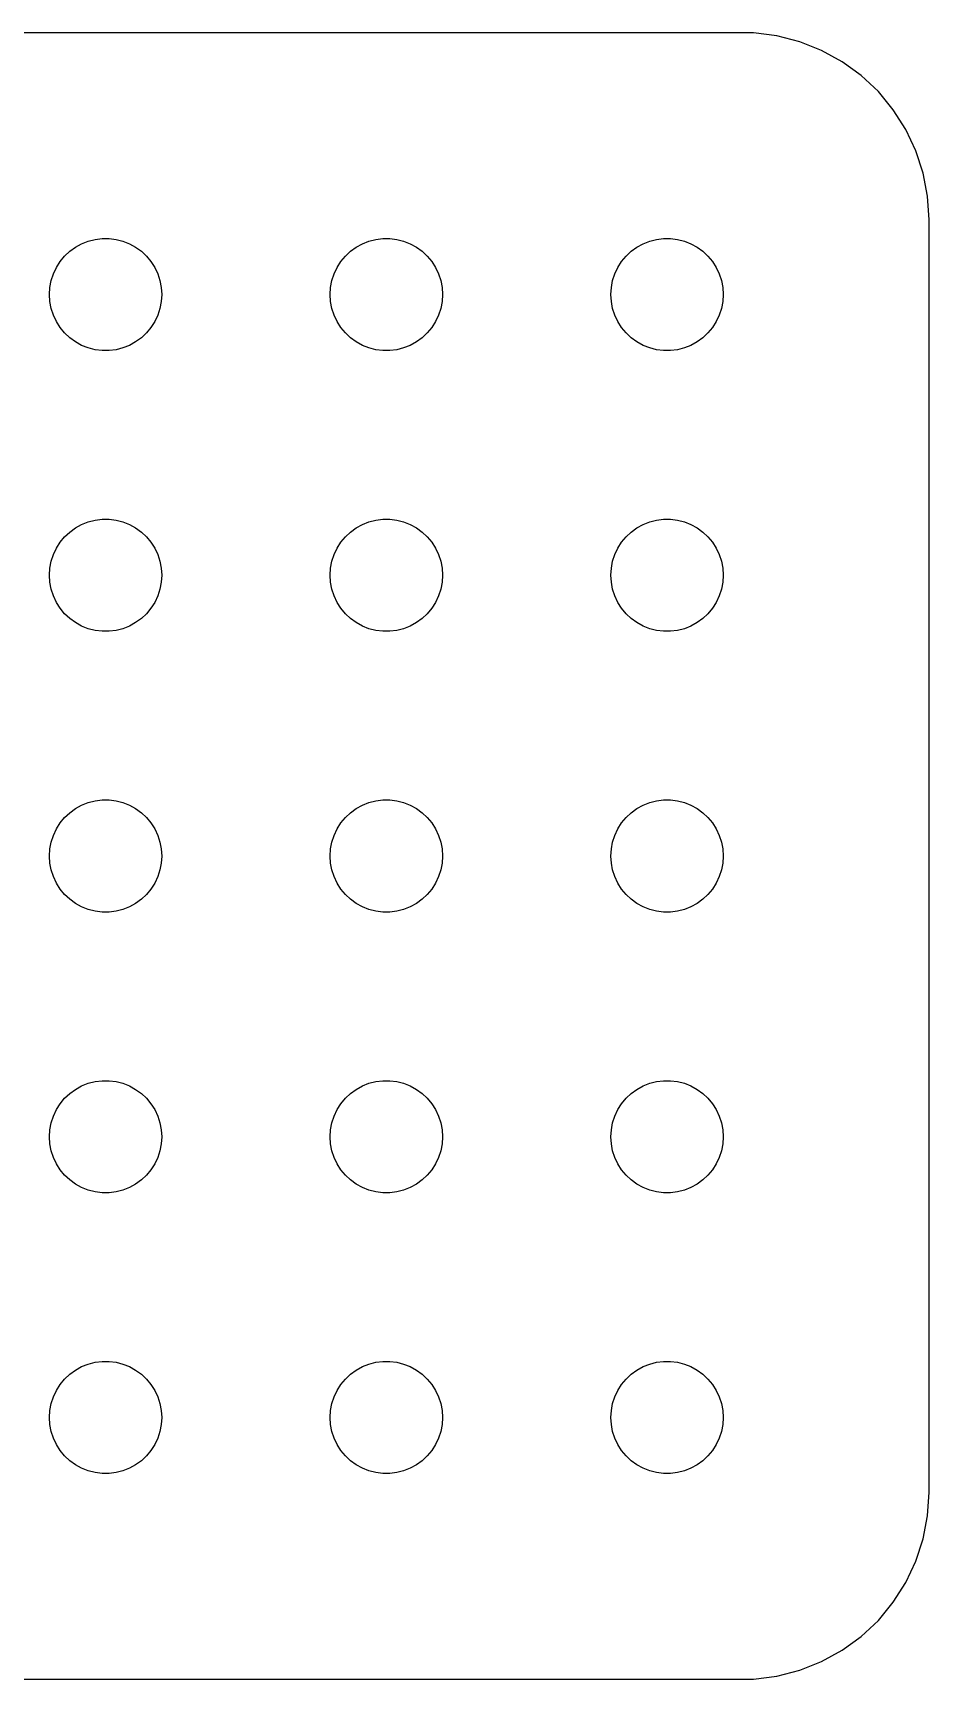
# Model space of a CAD drawing. Header units: metres. Extents: x -22 to 22, y 140 to 346.
# Drawn here: x -1.94 to 22, y 194.01 to 237.99 of the extents above; entities that cross this region are included whole.
import ezdxf

# ---------------------------------------------------------------- set-up
doc = ezdxf.new("R2010")
doc.units = ezdxf.units.M

msp = doc.modelspace()

# ---------------------------------------------------------------- linework, layer by layer
for p, q in [((17.3139, 237.99), (-17.3139, 237.99)), ((17.9369, 237.911), (17.3139, 237.99)), ((18.5451, 237.755), (17.9369, 237.911)), ((19.1289, 237.524), (18.5451, 237.755)), ((19.6791, 237.222), (19.1289, 237.524)), ((20.1871, 236.853), (19.6791, 237.222)), ((20.6448, 236.423), (20.1871, 236.853)), ((21.0451, 235.939), (20.6448, 236.423)), ((21.3815, 235.409), (21.0451, 235.939)), ((21.6489, 234.841), (21.3815, 235.409)), ((21.8429, 234.243), (21.6489, 234.841)), ((21.9606, 233.627), (21.8429, 234.243)), ((22, 233), (21.9606, 233.627)), ((22, 199), (22, 233)), ((-0.956131, 232.156), (-0.803726, 232.266)), ((-0.803726, 232.266), (-0.638657, 232.357)), ((-0.638657, 232.357), (-0.463516, 232.427)), ((-0.463516, 232.427), (-0.281067, 232.473)), ((-0.281067, 232.473), (-0.094177, 232.497)), ((-0.094177, 232.497), (0.094177, 232.497)), ((0.094177, 232.497), (0.281067, 232.473)), ((0.281067, 232.473), (0.463516, 232.427)), ((0.463516, 232.427), (0.638657, 232.357)), ((0.638657, 232.357), (0.803726, 232.266)), ((0.803726, 232.266), (0.956131, 232.156)), ((6.54385, 232.156), (6.69626, 232.266)), ((6.69626, 232.266), (6.86133, 232.357)), ((6.86133, 232.357), (7.03647, 232.427)), ((7.03647, 232.427), (7.21892, 232.473)), ((7.21892, 232.473), (7.40581, 232.497)), ((7.40581, 232.497), (7.59418, 232.497)), ((7.59418, 232.497), (7.78107, 232.473)), ((7.78107, 232.473), (7.96352, 232.427)), ((7.96352, 232.427), (8.13866, 232.357)), ((8.13866, 232.357), (8.30373, 232.266)), ((8.30373, 232.266), (8.45613, 232.156)), ((14.0439, 232.156), (14.1963, 232.266)), ((14.1963, 232.266), (14.3613, 232.357)), ((14.3613, 232.357), (14.5365, 232.427)), ((14.5365, 232.427), (14.7189, 232.473)), ((14.7189, 232.473), (14.9058, 232.497)), ((14.9058, 232.497), (15.0942, 232.497)), ((15.0942, 232.497), (15.2811, 232.473)), ((15.2811, 232.473), (15.4635, 232.427)), ((15.4635, 232.427), (15.6387, 232.357)), ((15.6387, 232.357), (15.8037, 232.266)), ((15.8037, 232.266), (15.9561, 232.156)), ((-1.31445, 231.723), (-1.21352, 231.882)), ((-1.21352, 231.882), (-1.09344, 232.027)), ((-1.09344, 232.027), (-0.956131, 232.156)), ((0.956131, 232.156), (1.09344, 232.027)), ((1.09344, 232.027), (1.21352, 231.882)), ((1.21352, 231.882), (1.31445, 231.723)), ((6.18553, 231.723), (6.28647, 231.882)), ((6.28647, 231.882), (6.40654, 232.027)), ((6.40654, 232.027), (6.54385, 232.156)), ((8.45613, 232.156), (8.59344, 232.027)), ((8.59344, 232.027), (8.71352, 231.882)), ((8.71352, 231.882), (8.81445, 231.723)), ((13.6855, 231.723), (13.7865, 231.882)), ((13.7865, 231.882), (13.9065, 232.027)), ((13.9065, 232.027), (14.0439, 232.156)), ((15.9561, 232.156), (16.0934, 232.027)), ((16.0934, 232.027), (16.2135, 231.882)), ((16.2135, 231.882), (16.3145, 231.723)), ((-1.48816, 231.188), (-1.45287, 231.373)), ((-1.45287, 231.373), (-1.39465, 231.552)), ((-1.39465, 231.552), (-1.31445, 231.723)), ((1.31445, 231.723), (1.39465, 231.552)), ((1.39465, 231.552), (1.45287, 231.373)), ((1.45287, 231.373), (1.48816, 231.188)), ((6.01183, 231.188), (6.04712, 231.373)), ((6.04712, 231.373), (6.10533, 231.552)), ((6.10533, 231.552), (6.18553, 231.723)), ((8.81445, 231.723), (8.89465, 231.552)), ((8.89465, 231.552), (8.95287, 231.373)), ((8.95287, 231.373), (8.98816, 231.188)), ((13.5118, 231.188), (13.5471, 231.373)), ((13.5471, 231.373), (13.6053, 231.552)), ((13.6053, 231.552), (13.6855, 231.723)), ((16.3145, 231.723), (16.3947, 231.552)), ((16.3947, 231.552), (16.4529, 231.373)), ((16.4529, 231.373), (16.4882, 231.188)), ((-1.5, 231), (-1.48816, 231.188)), ((-1.48816, 230.812), (-1.5, 231)), ((1.48816, 231.188), (1.5, 231)), ((1.5, 231), (1.48816, 230.812)), ((6, 231), (6.01183, 231.188)), ((6.01183, 230.812), (6, 231)), ((8.98816, 231.188), (9, 231)), ((9, 231), (8.98816, 230.812)), ((13.5, 231), (13.5118, 231.188)), ((13.5118, 230.812), (13.5, 231)), ((16.4882, 231.188), (16.5, 231)), ((16.5, 231), (16.4882, 230.812)), ((-1.45287, 230.627), (-1.48816, 230.812)), ((-1.39465, 230.448), (-1.45287, 230.627)), ((1.45287, 230.627), (1.39465, 230.448)), ((1.48816, 230.812), (1.45287, 230.627)), ((6.04712, 230.627), (6.01183, 230.812)), ((6.10533, 230.448), (6.04712, 230.627)), ((8.95287, 230.627), (8.89465, 230.448)), ((8.98816, 230.812), (8.95287, 230.627)), ((13.5471, 230.627), (13.5118, 230.812)), ((13.6053, 230.448), (13.5471, 230.627)), ((16.4529, 230.627), (16.3947, 230.448)), ((16.4882, 230.812), (16.4529, 230.627)), ((-1.31445, 230.277), (-1.39465, 230.448)), ((-1.21352, 230.118), (-1.31445, 230.277)), ((-1.09344, 229.973), (-1.21352, 230.118)), ((1.21352, 230.118), (1.09344, 229.973)), ((1.31445, 230.277), (1.21352, 230.118)), ((1.39465, 230.448), (1.31445, 230.277)), ((6.18553, 230.277), (6.10533, 230.448)), ((6.28647, 230.118), (6.18553, 230.277)), ((6.40654, 229.973), (6.28647, 230.118)), ((8.71352, 230.118), (8.59344, 229.973)), ((8.81445, 230.277), (8.71352, 230.118)), ((8.89465, 230.448), (8.81445, 230.277)), ((13.6855, 230.277), (13.6053, 230.448)), ((13.7865, 230.118), (13.6855, 230.277)), ((13.9065, 229.973), (13.7865, 230.118)), ((16.2135, 230.118), (16.0934, 229.973)), ((16.3145, 230.277), (16.2135, 230.118)), ((16.3947, 230.448), (16.3145, 230.277)), ((-0.956131, 229.844), (-1.09344, 229.973)), ((-0.803726, 229.734), (-0.956131, 229.844)), ((-0.638657, 229.643), (-0.803726, 229.734)), ((-0.463516, 229.573), (-0.638657, 229.643)), ((0.638657, 229.643), (0.463516, 229.573)), ((0.803726, 229.734), (0.638657, 229.643)), ((0.956131, 229.844), (0.803726, 229.734)), ((1.09344, 229.973), (0.956131, 229.844)), ((6.54385, 229.844), (6.40654, 229.973)), ((6.69626, 229.734), (6.54385, 229.844)), ((6.86133, 229.643), (6.69626, 229.734)), ((7.03647, 229.573), (6.86133, 229.643)), ((8.13866, 229.643), (7.96352, 229.573)), ((8.30373, 229.734), (8.13866, 229.643)), ((8.45613, 229.844), (8.30373, 229.734)), ((8.59344, 229.973), (8.45613, 229.844)), ((14.0439, 229.844), (13.9065, 229.973)), ((14.1963, 229.734), (14.0439, 229.844)), ((14.3613, 229.643), (14.1963, 229.734)), ((14.5365, 229.573), (14.3613, 229.643)), ((15.6387, 229.643), (15.4635, 229.573)), ((15.8037, 229.734), (15.6387, 229.643)), ((15.9561, 229.844), (15.8037, 229.734)), ((16.0934, 229.973), (15.9561, 229.844)), ((-0.281067, 229.527), (-0.463516, 229.573)), ((-0.094177, 229.503), (-0.281067, 229.527)), ((0.094177, 229.503), (-0.094177, 229.503)), ((0.281067, 229.527), (0.094177, 229.503)), ((0.463516, 229.573), (0.281067, 229.527)), ((7.21892, 229.527), (7.03647, 229.573)), ((7.40581, 229.503), (7.21892, 229.527)), ((7.59418, 229.503), (7.40581, 229.503)), ((7.78107, 229.527), (7.59418, 229.503)), ((7.96352, 229.573), (7.78107, 229.527)), ((14.7189, 229.527), (14.5365, 229.573)), ((14.9058, 229.503), (14.7189, 229.527)), ((15.0942, 229.503), (14.9058, 229.503)), ((15.2811, 229.527), (15.0942, 229.503)), ((15.4635, 229.573), (15.2811, 229.527)), ((-0.956131, 224.656), (-0.803726, 224.766)), ((-0.803726, 224.766), (-0.638657, 224.857)), ((-0.638657, 224.857), (-0.463516, 224.927)), ((-0.463516, 224.927), (-0.281067, 224.973)), ((-0.281067, 224.973), (-0.094177, 224.997)), ((-0.094177, 224.997), (0.094177, 224.997)), ((0.094177, 224.997), (0.281067, 224.973)), ((0.281067, 224.973), (0.463516, 224.927)), ((0.463516, 224.927), (0.638657, 224.857)), ((0.638657, 224.857), (0.803726, 224.766)), ((0.803726, 224.766), (0.956131, 224.656)), ((6.54385, 224.656), (6.69626, 224.766)), ((6.69626, 224.766), (6.86133, 224.857)), ((6.86133, 224.857), (7.03647, 224.927)), ((7.03647, 224.927), (7.21892, 224.973)), ((7.21892, 224.973), (7.40581, 224.997)), ((7.40581, 224.997), (7.59418, 224.997)), ((7.59418, 224.997), (7.78107, 224.973)), ((7.78107, 224.973), (7.96352, 224.927)), ((7.96352, 224.927), (8.13866, 224.857)), ((8.13866, 224.857), (8.30373, 224.766)), ((8.30373, 224.766), (8.45613, 224.656)), ((14.0439, 224.656), (14.1963, 224.766)), ((14.1963, 224.766), (14.3613, 224.857)), ((14.3613, 224.857), (14.5365, 224.927)), ((14.5365, 224.927), (14.7189, 224.973)), ((14.7189, 224.973), (14.9058, 224.997)), ((14.9058, 224.997), (15.0942, 224.997)), ((15.0942, 224.997), (15.2811, 224.973)), ((15.2811, 224.973), (15.4635, 224.927)), ((15.4635, 224.927), (15.6387, 224.857)), ((15.6387, 224.857), (15.8037, 224.766)), ((15.8037, 224.766), (15.9561, 224.656)), ((-1.31445, 224.223), (-1.21352, 224.382)), ((-1.21352, 224.382), (-1.09344, 224.527)), ((-1.09344, 224.527), (-0.956131, 224.656)), ((0.956131, 224.656), (1.09344, 224.527)), ((1.09344, 224.527), (1.21352, 224.382)), ((1.21352, 224.382), (1.31445, 224.223)), ((6.18553, 224.223), (6.28647, 224.382)), ((6.28647, 224.382), (6.40654, 224.527)), ((6.40654, 224.527), (6.54385, 224.656)), ((8.45613, 224.656), (8.59344, 224.527)), ((8.59344, 224.527), (8.71352, 224.382)), ((8.71352, 224.382), (8.81445, 224.223)), ((13.6855, 224.223), (13.7865, 224.382)), ((13.7865, 224.382), (13.9065, 224.527)), ((13.9065, 224.527), (14.0439, 224.656)), ((15.9561, 224.656), (16.0934, 224.527)), ((16.0934, 224.527), (16.2135, 224.382)), ((16.2135, 224.382), (16.3145, 224.223)), ((-1.48816, 223.688), (-1.45287, 223.873)), ((-1.45287, 223.873), (-1.39465, 224.052)), ((-1.39465, 224.052), (-1.31445, 224.223)), ((1.31445, 224.223), (1.39465, 224.052)), ((1.39465, 224.052), (1.45287, 223.873)), ((1.45287, 223.873), (1.48816, 223.688)), ((6.01183, 223.688), (6.04712, 223.873)), ((6.04712, 223.873), (6.10533, 224.052)), ((6.10533, 224.052), (6.18553, 224.223)), ((8.81445, 224.223), (8.89465, 224.052)), ((8.89465, 224.052), (8.95287, 223.873)), ((8.95287, 223.873), (8.98816, 223.688)), ((13.5118, 223.688), (13.5471, 223.873)), ((13.5471, 223.873), (13.6053, 224.052)), ((13.6053, 224.052), (13.6855, 224.223)), ((16.3145, 224.223), (16.3947, 224.052)), ((16.3947, 224.052), (16.4529, 223.873)), ((16.4529, 223.873), (16.4882, 223.688)), ((-1.5, 223.5), (-1.48816, 223.688)), ((-1.48816, 223.312), (-1.5, 223.5)), ((1.48816, 223.688), (1.5, 223.5)), ((1.5, 223.5), (1.48816, 223.312)), ((6, 223.5), (6.01183, 223.688)), ((6.01183, 223.312), (6, 223.5)), ((8.98816, 223.688), (9, 223.5)), ((9, 223.5), (8.98816, 223.312)), ((13.5, 223.5), (13.5118, 223.688)), ((13.5118, 223.312), (13.5, 223.5)), ((16.4882, 223.688), (16.5, 223.5)), ((16.5, 223.5), (16.4882, 223.312)), ((-1.45287, 223.127), (-1.48816, 223.312)), ((-1.39465, 222.948), (-1.45287, 223.127)), ((1.45287, 223.127), (1.39465, 222.948)), ((1.48816, 223.312), (1.45287, 223.127)), ((6.04712, 223.127), (6.01183, 223.312)), ((6.10533, 222.948), (6.04712, 223.127)), ((8.95287, 223.127), (8.89465, 222.948)), ((8.98816, 223.312), (8.95287, 223.127)), ((13.5471, 223.127), (13.5118, 223.312)), ((13.6053, 222.948), (13.5471, 223.127)), ((16.4529, 223.127), (16.3947, 222.948)), ((16.4882, 223.312), (16.4529, 223.127)), ((-1.31445, 222.777), (-1.39465, 222.948)), ((-1.21352, 222.618), (-1.31445, 222.777)), ((-1.09344, 222.473), (-1.21352, 222.618)), ((1.21352, 222.618), (1.09344, 222.473)), ((1.31445, 222.777), (1.21352, 222.618)), ((1.39465, 222.948), (1.31445, 222.777)), ((6.18553, 222.777), (6.10533, 222.948)), ((6.28647, 222.618), (6.18553, 222.777)), ((6.40654, 222.473), (6.28647, 222.618)), ((8.71352, 222.618), (8.59344, 222.473)), ((8.81445, 222.777), (8.71352, 222.618)), ((8.89465, 222.948), (8.81445, 222.777)), ((13.6855, 222.777), (13.6053, 222.948)), ((13.7865, 222.618), (13.6855, 222.777)), ((13.9065, 222.473), (13.7865, 222.618)), ((16.2135, 222.618), (16.0934, 222.473)), ((16.3145, 222.777), (16.2135, 222.618)), ((16.3947, 222.948), (16.3145, 222.777)), ((-0.956131, 222.344), (-1.09344, 222.473)), ((-0.803726, 222.234), (-0.956131, 222.344)), ((-0.638657, 222.143), (-0.803726, 222.234)), ((-0.463516, 222.073), (-0.638657, 222.143)), ((0.638657, 222.143), (0.463516, 222.073)), ((0.803726, 222.234), (0.638657, 222.143)), ((0.956131, 222.344), (0.803726, 222.234)), ((1.09344, 222.473), (0.956131, 222.344)), ((6.54385, 222.344), (6.40654, 222.473)), ((6.69626, 222.234), (6.54385, 222.344)), ((6.86133, 222.143), (6.69626, 222.234)), ((7.03647, 222.073), (6.86133, 222.143)), ((8.13866, 222.143), (7.96352, 222.073)), ((8.30373, 222.234), (8.13866, 222.143)), ((8.45613, 222.344), (8.30373, 222.234)), ((8.59344, 222.473), (8.45613, 222.344)), ((14.0439, 222.344), (13.9065, 222.473)), ((14.1963, 222.234), (14.0439, 222.344)), ((14.3613, 222.143), (14.1963, 222.234)), ((14.5365, 222.073), (14.3613, 222.143)), ((15.6387, 222.143), (15.4635, 222.073)), ((15.8037, 222.234), (15.6387, 222.143)), ((15.9561, 222.344), (15.8037, 222.234)), ((16.0934, 222.473), (15.9561, 222.344)), ((-0.281067, 222.027), (-0.463516, 222.073)), ((-0.094177, 222.003), (-0.281067, 222.027)), ((0.094177, 222.003), (-0.094177, 222.003)), ((0.281067, 222.027), (0.094177, 222.003)), ((0.463516, 222.073), (0.281067, 222.027)), ((7.21892, 222.027), (7.03647, 222.073)), ((7.40581, 222.003), (7.21892, 222.027)), ((7.59418, 222.003), (7.40581, 222.003)), ((7.78107, 222.027), (7.59418, 222.003)), ((7.96352, 222.073), (7.78107, 222.027)), ((14.7189, 222.027), (14.5365, 222.073)), ((14.9058, 222.003), (14.7189, 222.027)), ((15.0942, 222.003), (14.9058, 222.003)), ((15.2811, 222.027), (15.0942, 222.003)), ((15.4635, 222.073), (15.2811, 222.027)), ((-0.956131, 217.156), (-0.803726, 217.266)), ((-0.803726, 217.266), (-0.638657, 217.357)), ((-0.638657, 217.357), (-0.463516, 217.427)), ((-0.463516, 217.427), (-0.281067, 217.473)), ((-0.281067, 217.473), (-0.094177, 217.497)), ((-0.094177, 217.497), (0.094177, 217.497)), ((0.094177, 217.497), (0.281067, 217.473)), ((0.281067, 217.473), (0.463516, 217.427)), ((0.463516, 217.427), (0.638657, 217.357)), ((0.638657, 217.357), (0.803726, 217.266)), ((0.803726, 217.266), (0.956131, 217.156)), ((6.54385, 217.156), (6.69626, 217.266)), ((6.69626, 217.266), (6.86133, 217.357)), ((6.86133, 217.357), (7.03647, 217.427)), ((7.03647, 217.427), (7.21892, 217.473)), ((7.21892, 217.473), (7.40581, 217.497)), ((7.40581, 217.497), (7.59418, 217.497)), ((7.59418, 217.497), (7.78107, 217.473)), ((7.78107, 217.473), (7.96352, 217.427)), ((7.96352, 217.427), (8.13866, 217.357)), ((8.13866, 217.357), (8.30373, 217.266)), ((8.30373, 217.266), (8.45613, 217.156)), ((14.0439, 217.156), (14.1963, 217.266)), ((14.1963, 217.266), (14.3613, 217.357)), ((14.3613, 217.357), (14.5365, 217.427)), ((14.5365, 217.427), (14.7189, 217.473)), ((14.7189, 217.473), (14.9058, 217.497)), ((14.9058, 217.497), (15.0942, 217.497)), ((15.0942, 217.497), (15.2811, 217.473)), ((15.2811, 217.473), (15.4635, 217.427)), ((15.4635, 217.427), (15.6387, 217.357)), ((15.6387, 217.357), (15.8037, 217.266)), ((15.8037, 217.266), (15.9561, 217.156)), ((-1.31445, 216.723), (-1.21352, 216.882)), ((-1.21352, 216.882), (-1.09344, 217.027)), ((-1.09344, 217.027), (-0.956131, 217.156)), ((0.956131, 217.156), (1.09344, 217.027)), ((1.09344, 217.027), (1.21352, 216.882)), ((1.21352, 216.882), (1.31445, 216.723)), ((6.18553, 216.723), (6.28647, 216.882)), ((6.28647, 216.882), (6.40654, 217.027)), ((6.40654, 217.027), (6.54385, 217.156)), ((8.45613, 217.156), (8.59344, 217.027)), ((8.59344, 217.027), (8.71352, 216.882)), ((8.71352, 216.882), (8.81445, 216.723)), ((13.6855, 216.723), (13.7865, 216.882)), ((13.7865, 216.882), (13.9065, 217.027)), ((13.9065, 217.027), (14.0439, 217.156)), ((15.9561, 217.156), (16.0934, 217.027)), ((16.0934, 217.027), (16.2135, 216.882)), ((16.2135, 216.882), (16.3145, 216.723)), ((-1.45287, 216.373), (-1.39465, 216.552)), ((-1.39465, 216.552), (-1.31445, 216.723)), ((1.31445, 216.723), (1.39465, 216.552)), ((1.39465, 216.552), (1.45287, 216.373)), ((6.04712, 216.373), (6.10533, 216.552)), ((6.10533, 216.552), (6.18553, 216.723)), ((8.81445, 216.723), (8.89465, 216.552)), ((8.89465, 216.552), (8.95287, 216.373)), ((13.5471, 216.373), (13.6053, 216.552)), ((13.6053, 216.552), (13.6855, 216.723)), ((16.3145, 216.723), (16.3947, 216.552)), ((16.3947, 216.552), (16.4529, 216.373)), ((-1.5, 216), (-1.48816, 216.188)), ((-1.48816, 215.812), (-1.5, 216)), ((-1.48816, 216.188), (-1.45287, 216.373)), ((1.45287, 216.373), (1.48816, 216.188)), ((1.48816, 216.188), (1.5, 216)), ((1.5, 216), (1.48816, 215.812)), ((6, 216), (6.01183, 216.188)), ((6.01183, 215.812), (6, 216)), ((6.01183, 216.188), (6.04712, 216.373)), ((8.95287, 216.373), (8.98816, 216.188)), ((8.98816, 216.188), (9, 216)), ((9, 216), (8.98816, 215.812)), ((13.5, 216), (13.5118, 216.188)), ((13.5118, 215.812), (13.5, 216)), ((13.5118, 216.188), (13.5471, 216.373)), ((16.4529, 216.373), (16.4882, 216.188)), ((16.4882, 216.188), (16.5, 216)), ((16.5, 216), (16.4882, 215.812)), ((-1.45287, 215.627), (-1.48816, 215.812)), ((-1.39465, 215.448), (-1.45287, 215.627)), ((1.45287, 215.627), (1.39465, 215.448)), ((1.48816, 215.812), (1.45287, 215.627)), ((6.04712, 215.627), (6.01183, 215.812)), ((6.10533, 215.448), (6.04712, 215.627)), ((8.95287, 215.627), (8.89465, 215.448)), ((8.98816, 215.812), (8.95287, 215.627)), ((13.5471, 215.627), (13.5118, 215.812)), ((13.6053, 215.448), (13.5471, 215.627)), ((16.4529, 215.627), (16.3947, 215.448)), ((16.4882, 215.812), (16.4529, 215.627)), ((-1.31445, 215.277), (-1.39465, 215.448)), ((-1.21352, 215.118), (-1.31445, 215.277)), ((-1.09344, 214.973), (-1.21352, 215.118)), ((1.21352, 215.118), (1.09344, 214.973)), ((1.31445, 215.277), (1.21352, 215.118)), ((1.39465, 215.448), (1.31445, 215.277)), ((6.18553, 215.277), (6.10533, 215.448)), ((6.28647, 215.118), (6.18553, 215.277)), ((6.40654, 214.973), (6.28647, 215.118)), ((8.71352, 215.118), (8.59344, 214.973)), ((8.81445, 215.277), (8.71352, 215.118)), ((8.89465, 215.448), (8.81445, 215.277)), ((13.6855, 215.277), (13.6053, 215.448)), ((13.7865, 215.118), (13.6855, 215.277)), ((13.9065, 214.973), (13.7865, 215.118)), ((16.2135, 215.118), (16.0934, 214.973)), ((16.3145, 215.277), (16.2135, 215.118)), ((16.3947, 215.448), (16.3145, 215.277)), ((-0.956131, 214.844), (-1.09344, 214.973)), ((-0.803726, 214.734), (-0.956131, 214.844)), ((-0.638657, 214.643), (-0.803726, 214.734)), ((-0.463516, 214.573), (-0.638657, 214.643)), ((0.638657, 214.643), (0.463516, 214.573)), ((0.803726, 214.734), (0.638657, 214.643)), ((0.956131, 214.844), (0.803726, 214.734)), ((1.09344, 214.973), (0.956131, 214.844)), ((6.54385, 214.844), (6.40654, 214.973)), ((6.69626, 214.734), (6.54385, 214.844)), ((6.86133, 214.643), (6.69626, 214.734)), ((7.03647, 214.573), (6.86133, 214.643)), ((8.13866, 214.643), (7.96352, 214.573)), ((8.30373, 214.734), (8.13866, 214.643)), ((8.45613, 214.844), (8.30373, 214.734)), ((8.59344, 214.973), (8.45613, 214.844)), ((14.0439, 214.844), (13.9065, 214.973)), ((14.1963, 214.734), (14.0439, 214.844)), ((14.3613, 214.643), (14.1963, 214.734)), ((14.5365, 214.573), (14.3613, 214.643)), ((15.6387, 214.643), (15.4635, 214.573)), ((15.8037, 214.734), (15.6387, 214.643)), ((15.9561, 214.844), (15.8037, 214.734)), ((16.0934, 214.973), (15.9561, 214.844)), ((-0.281067, 214.527), (-0.463516, 214.573)), ((-0.094177, 214.503), (-0.281067, 214.527)), ((0.094177, 214.503), (-0.094177, 214.503)), ((0.281067, 214.527), (0.094177, 214.503)), ((0.463516, 214.573), (0.281067, 214.527)), ((7.21892, 214.527), (7.03647, 214.573)), ((7.40581, 214.503), (7.21892, 214.527)), ((7.59418, 214.503), (7.40581, 214.503)), ((7.78107, 214.527), (7.59418, 214.503)), ((7.96352, 214.573), (7.78107, 214.527)), ((14.7189, 214.527), (14.5365, 214.573)), ((14.9058, 214.503), (14.7189, 214.527)), ((15.0942, 214.503), (14.9058, 214.503)), ((15.2811, 214.527), (15.0942, 214.503)), ((15.4635, 214.573), (15.2811, 214.527)), ((-0.803726, 209.766), (-0.638657, 209.857)), ((-0.638657, 209.857), (-0.463516, 209.927)), ((-0.463516, 209.927), (-0.281067, 209.973)), ((-0.281067, 209.973), (-0.094177, 209.997)), ((-0.094177, 209.997), (0.094177, 209.997)), ((0.094177, 209.997), (0.281067, 209.973)), ((0.281067, 209.973), (0.463516, 209.927)), ((0.463516, 209.927), (0.638657, 209.857)), ((0.638657, 209.857), (0.803726, 209.766)), ((6.69626, 209.766), (6.86133, 209.857)), ((6.86133, 209.857), (7.03647, 209.927)), ((7.03647, 209.927), (7.21892, 209.973)), ((7.21892, 209.973), (7.40581, 209.997)), ((7.40581, 209.997), (7.59418, 209.997)), ((7.59418, 209.997), (7.78107, 209.973)), ((7.78107, 209.973), (7.96352, 209.927)), ((7.96352, 209.927), (8.13866, 209.857)), ((8.13866, 209.857), (8.30373, 209.766)), ((14.1963, 209.766), (14.3613, 209.857)), ((14.3613, 209.857), (14.5365, 209.927)), ((14.5365, 209.927), (14.7189, 209.973)), ((14.7189, 209.973), (14.9058, 209.997)), ((14.9058, 209.997), (15.0942, 209.997)), ((15.0942, 209.997), (15.2811, 209.973)), ((15.2811, 209.973), (15.4635, 209.927)), ((15.4635, 209.927), (15.6387, 209.857)), ((15.6387, 209.857), (15.8037, 209.766)), ((-1.31445, 209.223), (-1.21352, 209.382)), ((-1.21352, 209.382), (-1.09344, 209.527)), ((-1.09344, 209.527), (-0.956131, 209.656)), ((-0.956131, 209.656), (-0.803726, 209.766)), ((0.803726, 209.766), (0.956131, 209.656)), ((0.956131, 209.656), (1.09344, 209.527)), ((1.09344, 209.527), (1.21352, 209.382)), ((1.21352, 209.382), (1.31445, 209.223)), ((6.18553, 209.223), (6.28647, 209.382)), ((6.28647, 209.382), (6.40654, 209.527)), ((6.40654, 209.527), (6.54385, 209.656)), ((6.54385, 209.656), (6.69626, 209.766)), ((8.30373, 209.766), (8.45613, 209.656)), ((8.45613, 209.656), (8.59344, 209.527)), ((8.59344, 209.527), (8.71352, 209.382)), ((8.71352, 209.382), (8.81445, 209.223)), ((13.6855, 209.223), (13.7865, 209.382)), ((13.7865, 209.382), (13.9065, 209.527)), ((13.9065, 209.527), (14.0439, 209.656)), ((14.0439, 209.656), (14.1963, 209.766)), ((15.8037, 209.766), (15.9561, 209.656)), ((15.9561, 209.656), (16.0934, 209.527)), ((16.0934, 209.527), (16.2135, 209.382)), ((16.2135, 209.382), (16.3145, 209.223)), ((-1.45287, 208.873), (-1.39465, 209.052)), ((-1.39465, 209.052), (-1.31445, 209.223)), ((1.31445, 209.223), (1.39465, 209.052)), ((1.39465, 209.052), (1.45287, 208.873)), ((6.04712, 208.873), (6.10533, 209.052)), ((6.10533, 209.052), (6.18553, 209.223)), ((8.81445, 209.223), (8.89465, 209.052)), ((8.89465, 209.052), (8.95287, 208.873)), ((13.5471, 208.873), (13.6053, 209.052)), ((13.6053, 209.052), (13.6855, 209.223)), ((16.3145, 209.223), (16.3947, 209.052)), ((16.3947, 209.052), (16.4529, 208.873)), ((-1.5, 208.5), (-1.48816, 208.688)), ((-1.48816, 208.312), (-1.5, 208.5)), ((-1.48816, 208.688), (-1.45287, 208.873)), ((1.45287, 208.873), (1.48816, 208.688)), ((1.48816, 208.688), (1.5, 208.5)), ((1.5, 208.5), (1.48816, 208.312)), ((6, 208.5), (6.01183, 208.688)), ((6.01183, 208.312), (6, 208.5)), ((6.01183, 208.688), (6.04712, 208.873)), ((8.95287, 208.873), (8.98816, 208.688)), ((8.98816, 208.688), (9, 208.5)), ((9, 208.5), (8.98816, 208.312)), ((13.5, 208.5), (13.5118, 208.688)), ((13.5118, 208.312), (13.5, 208.5)), ((13.5118, 208.688), (13.5471, 208.873)), ((16.4529, 208.873), (16.4882, 208.688)), ((16.4882, 208.688), (16.5, 208.5)), ((16.5, 208.5), (16.4882, 208.312)), ((-1.45287, 208.127), (-1.48816, 208.312)), ((-1.39465, 207.948), (-1.45287, 208.127)), ((1.45287, 208.127), (1.39465, 207.948)), ((1.48816, 208.312), (1.45287, 208.127)), ((6.04712, 208.127), (6.01183, 208.312)), ((6.10533, 207.948), (6.04712, 208.127)), ((8.95287, 208.127), (8.89465, 207.948)), ((8.98816, 208.312), (8.95287, 208.127)), ((13.5471, 208.127), (13.5118, 208.312)), ((13.6053, 207.948), (13.5471, 208.127)), ((16.4529, 208.127), (16.3947, 207.948)), ((16.4882, 208.312), (16.4529, 208.127)), ((-1.31445, 207.777), (-1.39465, 207.948)), ((-1.21352, 207.618), (-1.31445, 207.777)), ((-1.09344, 207.473), (-1.21352, 207.618)), ((1.21352, 207.618), (1.09344, 207.473)), ((1.31445, 207.777), (1.21352, 207.618)), ((1.39465, 207.948), (1.31445, 207.777)), ((6.18553, 207.777), (6.10533, 207.948)), ((6.28647, 207.618), (6.18553, 207.777)), ((6.40654, 207.473), (6.28647, 207.618)), ((8.71352, 207.618), (8.59344, 207.473)), ((8.81445, 207.777), (8.71352, 207.618)), ((8.89465, 207.948), (8.81445, 207.777)), ((13.6855, 207.777), (13.6053, 207.948)), ((13.7865, 207.618), (13.6855, 207.777)), ((13.9065, 207.473), (13.7865, 207.618)), ((16.2135, 207.618), (16.0934, 207.473)), ((16.3145, 207.777), (16.2135, 207.618)), ((16.3947, 207.948), (16.3145, 207.777)), ((-0.956131, 207.344), (-1.09344, 207.473)), ((-0.803726, 207.234), (-0.956131, 207.344)), ((-0.638657, 207.143), (-0.803726, 207.234)), ((0.803726, 207.234), (0.638657, 207.143)), ((0.956131, 207.344), (0.803726, 207.234)), ((1.09344, 207.473), (0.956131, 207.344)), ((6.54385, 207.344), (6.40654, 207.473)), ((6.69626, 207.234), (6.54385, 207.344)), ((6.86133, 207.143), (6.69626, 207.234)), ((8.30373, 207.234), (8.13866, 207.143)), ((8.45613, 207.344), (8.30373, 207.234)), ((8.59344, 207.473), (8.45613, 207.344)), ((14.0439, 207.344), (13.9065, 207.473)), ((14.1963, 207.234), (14.0439, 207.344)), ((14.3613, 207.143), (14.1963, 207.234)), ((15.8037, 207.234), (15.6387, 207.143)), ((15.9561, 207.344), (15.8037, 207.234)), ((16.0934, 207.473), (15.9561, 207.344)), ((-0.463516, 207.073), (-0.638657, 207.143)), ((-0.281067, 207.027), (-0.463516, 207.073)), ((-0.094177, 207.003), (-0.281067, 207.027)), ((0.094177, 207.003), (-0.094177, 207.003)), ((0.281067, 207.027), (0.094177, 207.003)), ((0.463516, 207.073), (0.281067, 207.027)), ((0.638657, 207.143), (0.463516, 207.073)), ((7.03647, 207.073), (6.86133, 207.143)), ((7.21892, 207.027), (7.03647, 207.073)), ((7.40581, 207.003), (7.21892, 207.027)), ((7.59418, 207.003), (7.40581, 207.003)), ((7.78107, 207.027), (7.59418, 207.003)), ((7.96352, 207.073), (7.78107, 207.027)), ((8.13866, 207.143), (7.96352, 207.073)), ((14.5365, 207.073), (14.3613, 207.143)), ((14.7189, 207.027), (14.5365, 207.073)), ((14.9058, 207.003), (14.7189, 207.027)), ((15.0942, 207.003), (14.9058, 207.003)), ((15.2811, 207.027), (15.0942, 207.003)), ((15.4635, 207.073), (15.2811, 207.027)), ((15.6387, 207.143), (15.4635, 207.073)), ((-0.803726, 202.266), (-0.638657, 202.357)), ((-0.638657, 202.357), (-0.463516, 202.427)), ((-0.463516, 202.427), (-0.281067, 202.473)), ((-0.281067, 202.473), (-0.094177, 202.497)), ((-0.094177, 202.497), (0.094177, 202.497)), ((0.094177, 202.497), (0.281067, 202.473)), ((0.281067, 202.473), (0.463516, 202.427)), ((0.463516, 202.427), (0.638657, 202.357)), ((0.638657, 202.357), (0.803726, 202.266)), ((6.69626, 202.266), (6.86133, 202.357)), ((6.86133, 202.357), (7.03647, 202.427)), ((7.03647, 202.427), (7.21892, 202.473)), ((7.21892, 202.473), (7.40581, 202.497)), ((7.40581, 202.497), (7.59418, 202.497)), ((7.59418, 202.497), (7.78107, 202.473)), ((7.78107, 202.473), (7.96352, 202.427)), ((7.96352, 202.427), (8.13866, 202.357)), ((8.13866, 202.357), (8.30373, 202.266)), ((14.1963, 202.266), (14.3613, 202.357)), ((14.3613, 202.357), (14.5365, 202.427)), ((14.5365, 202.427), (14.7189, 202.473)), ((14.7189, 202.473), (14.9058, 202.497)), ((14.9058, 202.497), (15.0942, 202.497)), ((15.0942, 202.497), (15.2811, 202.473)), ((15.2811, 202.473), (15.4635, 202.427)), ((15.4635, 202.427), (15.6387, 202.357)), ((15.6387, 202.357), (15.8037, 202.266)), ((-1.31445, 201.723), (-1.21352, 201.882)), ((-1.21352, 201.882), (-1.09344, 202.027)), ((-1.09344, 202.027), (-0.956131, 202.156)), ((-0.956131, 202.156), (-0.803726, 202.266)), ((0.803726, 202.266), (0.956131, 202.156)), ((0.956131, 202.156), (1.09344, 202.027)), ((1.09344, 202.027), (1.21352, 201.882)), ((1.21352, 201.882), (1.31445, 201.723)), ((6.18553, 201.723), (6.28647, 201.882)), ((6.28647, 201.882), (6.40654, 202.027)), ((6.40654, 202.027), (6.54385, 202.156)), ((6.54385, 202.156), (6.69626, 202.266)), ((8.30373, 202.266), (8.45613, 202.156)), ((8.45613, 202.156), (8.59344, 202.027)), ((8.59344, 202.027), (8.71352, 201.882)), ((8.71352, 201.882), (8.81445, 201.723)), ((13.6855, 201.723), (13.7865, 201.882)), ((13.7865, 201.882), (13.9065, 202.027)), ((13.9065, 202.027), (14.0439, 202.156)), ((14.0439, 202.156), (14.1963, 202.266)), ((15.8037, 202.266), (15.9561, 202.156)), ((15.9561, 202.156), (16.0934, 202.027)), ((16.0934, 202.027), (16.2135, 201.882)), ((16.2135, 201.882), (16.3145, 201.723)), ((-1.45287, 201.373), (-1.39465, 201.552)), ((-1.39465, 201.552), (-1.31445, 201.723)), ((1.31445, 201.723), (1.39465, 201.552)), ((1.39465, 201.552), (1.45287, 201.373)), ((6.04712, 201.373), (6.10533, 201.552)), ((6.10533, 201.552), (6.18553, 201.723)), ((8.81445, 201.723), (8.89465, 201.552)), ((8.89465, 201.552), (8.95287, 201.373)), ((13.5471, 201.373), (13.6053, 201.552)), ((13.6053, 201.552), (13.6855, 201.723)), ((16.3145, 201.723), (16.3947, 201.552)), ((16.3947, 201.552), (16.4529, 201.373)), ((-1.5, 201), (-1.48816, 201.188)), ((-1.48816, 200.812), (-1.5, 201)), ((-1.48816, 201.188), (-1.45287, 201.373)), ((1.45287, 201.373), (1.48816, 201.188)), ((1.48816, 201.188), (1.5, 201)), ((1.5, 201), (1.48816, 200.812)), ((6, 201), (6.01183, 201.188)), ((6.01183, 200.812), (6, 201)), ((6.01183, 201.188), (6.04712, 201.373)), ((8.95287, 201.373), (8.98816, 201.188)), ((8.98816, 201.188), (9, 201)), ((9, 201), (8.98816, 200.812)), ((13.5, 201), (13.5118, 201.188)), ((13.5118, 200.812), (13.5, 201)), ((13.5118, 201.188), (13.5471, 201.373)), ((16.4529, 201.373), (16.4882, 201.188)), ((16.4882, 201.188), (16.5, 201)), ((16.5, 201), (16.4882, 200.812)), ((-1.45287, 200.627), (-1.48816, 200.812)), ((-1.39465, 200.448), (-1.45287, 200.627)), ((1.45287, 200.627), (1.39465, 200.448)), ((1.48816, 200.812), (1.45287, 200.627)), ((6.04712, 200.627), (6.01183, 200.812)), ((6.10533, 200.448), (6.04712, 200.627)), ((8.95287, 200.627), (8.89465, 200.448)), ((8.98816, 200.812), (8.95287, 200.627)), ((13.5471, 200.627), (13.5118, 200.812)), ((13.6053, 200.448), (13.5471, 200.627)), ((16.4529, 200.627), (16.3947, 200.448)), ((16.4882, 200.812), (16.4529, 200.627)), ((-1.31445, 200.277), (-1.39465, 200.448)), ((-1.21352, 200.118), (-1.31445, 200.277)), ((-1.09344, 199.973), (-1.21352, 200.118)), ((1.21352, 200.118), (1.09344, 199.973)), ((1.31445, 200.277), (1.21352, 200.118)), ((1.39465, 200.448), (1.31445, 200.277)), ((6.18553, 200.277), (6.10533, 200.448)), ((6.28647, 200.118), (6.18553, 200.277)), ((6.40654, 199.973), (6.28647, 200.118)), ((8.71352, 200.118), (8.59344, 199.973)), ((8.81445, 200.277), (8.71352, 200.118)), ((8.89465, 200.448), (8.81445, 200.277)), ((13.6855, 200.277), (13.6053, 200.448)), ((13.7865, 200.118), (13.6855, 200.277)), ((13.9065, 199.973), (13.7865, 200.118)), ((16.2135, 200.118), (16.0934, 199.973)), ((16.3145, 200.277), (16.2135, 200.118)), ((16.3947, 200.448), (16.3145, 200.277)), ((-0.956131, 199.844), (-1.09344, 199.973)), ((-0.803726, 199.734), (-0.956131, 199.844)), ((-0.638657, 199.643), (-0.803726, 199.734)), ((0.803726, 199.734), (0.638657, 199.643)), ((0.956131, 199.844), (0.803726, 199.734)), ((1.09344, 199.973), (0.956131, 199.844)), ((6.54385, 199.844), (6.40654, 199.973)), ((6.69626, 199.734), (6.54385, 199.844)), ((6.86133, 199.643), (6.69626, 199.734)), ((8.30373, 199.734), (8.13866, 199.643)), ((8.45613, 199.844), (8.30373, 199.734)), ((8.59344, 199.973), (8.45613, 199.844)), ((14.0439, 199.844), (13.9065, 199.973)), ((14.1963, 199.734), (14.0439, 199.844)), ((14.3613, 199.643), (14.1963, 199.734)), ((15.8037, 199.734), (15.6387, 199.643)), ((15.9561, 199.844), (15.8037, 199.734)), ((16.0934, 199.973), (15.9561, 199.844)), ((-0.463516, 199.573), (-0.638657, 199.643)), ((-0.281067, 199.527), (-0.463516, 199.573)), ((-0.094177, 199.503), (-0.281067, 199.527)), ((0.094177, 199.503), (-0.094177, 199.503)), ((0.281067, 199.527), (0.094177, 199.503)), ((0.463516, 199.573), (0.281067, 199.527)), ((0.638657, 199.643), (0.463516, 199.573)), ((7.03647, 199.573), (6.86133, 199.643)), ((7.21892, 199.527), (7.03647, 199.573)), ((7.40581, 199.503), (7.21892, 199.527)), ((7.59418, 199.503), (7.40581, 199.503)), ((7.78107, 199.527), (7.59418, 199.503)), ((7.96352, 199.573), (7.78107, 199.527)), ((8.13866, 199.643), (7.96352, 199.573)), ((14.5365, 199.573), (14.3613, 199.643)), ((14.7189, 199.527), (14.5365, 199.573)), ((14.9058, 199.503), (14.7189, 199.527)), ((15.0942, 199.503), (14.9058, 199.503)), ((15.2811, 199.527), (15.0942, 199.503)), ((15.4635, 199.573), (15.2811, 199.527)), ((15.6387, 199.643), (15.4635, 199.573)), ((21.9606, 198.373), (22, 199)), ((21.8429, 197.757), (21.9606, 198.373)), ((21.6489, 197.159), (21.8429, 197.757)), ((21.3815, 196.591), (21.6489, 197.159)), ((21.0451, 196.061), (21.3815, 196.591)), ((20.6448, 195.577), (21.0451, 196.061)), ((20.1871, 195.147), (20.6448, 195.577)), ((19.6791, 194.778), (20.1871, 195.147)), ((18.5451, 194.245), (19.1289, 194.476)), ((19.1289, 194.476), (19.6791, 194.778)), ((-17.3139, 194.01), (17.3139, 194.01)), ((17.3139, 194.01), (17.9369, 194.089)), ((17.9369, 194.089), (18.5451, 194.245))]:
    msp.add_line(p, q)

doc.saveas('drawing.dxf')
